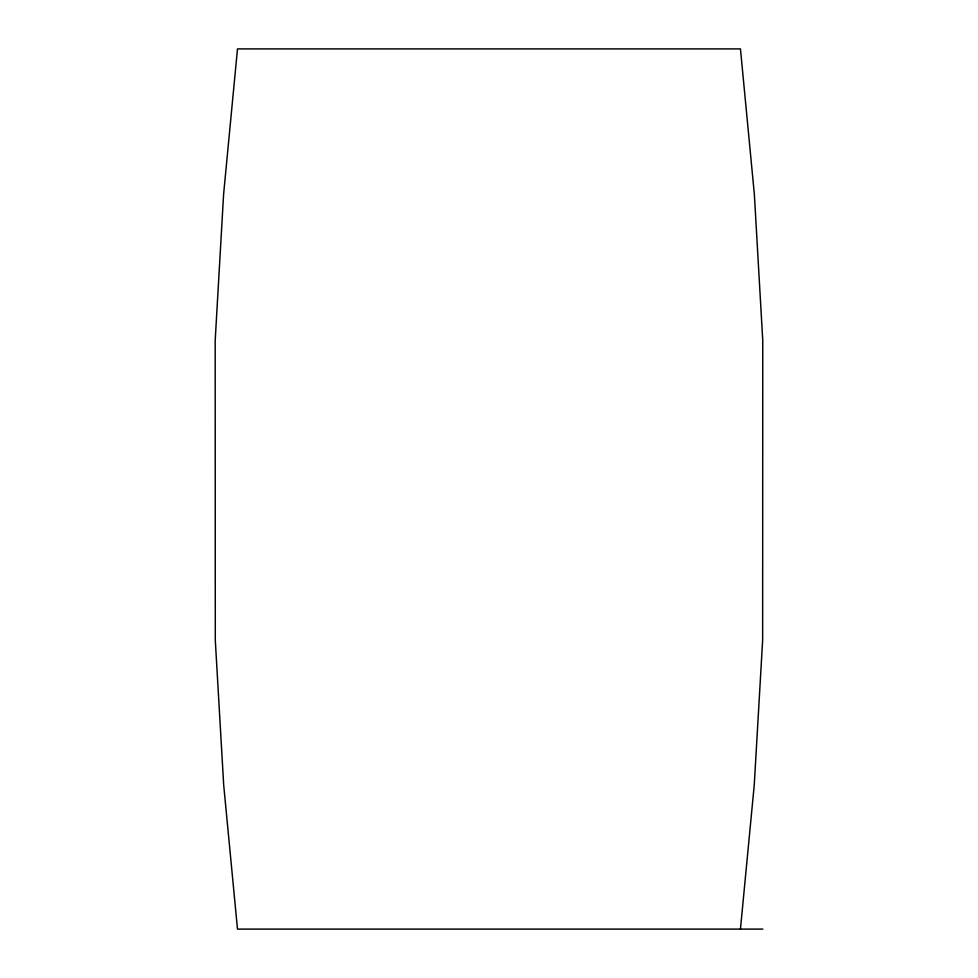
<?xml version="1.0" encoding="UTF-8"?>
<svg xmlns="http://www.w3.org/2000/svg" width="978" height="978" viewBox="0 0 978 978"><rect width="100%" height="100%" fill="white"/><g stroke="black" fill="none" stroke-linecap="round" stroke-linejoin="round"><path stroke-width="1.47" d="M740.456 929.1L754.258 784.882L762.644 640.235L762.754 340.564L754.368 194.524L740.456 48.9L237.483 48.9L223.583 194.524L215.184 340.564L215.294 640.235L223.681 784.882L237.483 929.1L762.816 929.1"/></g></svg>
